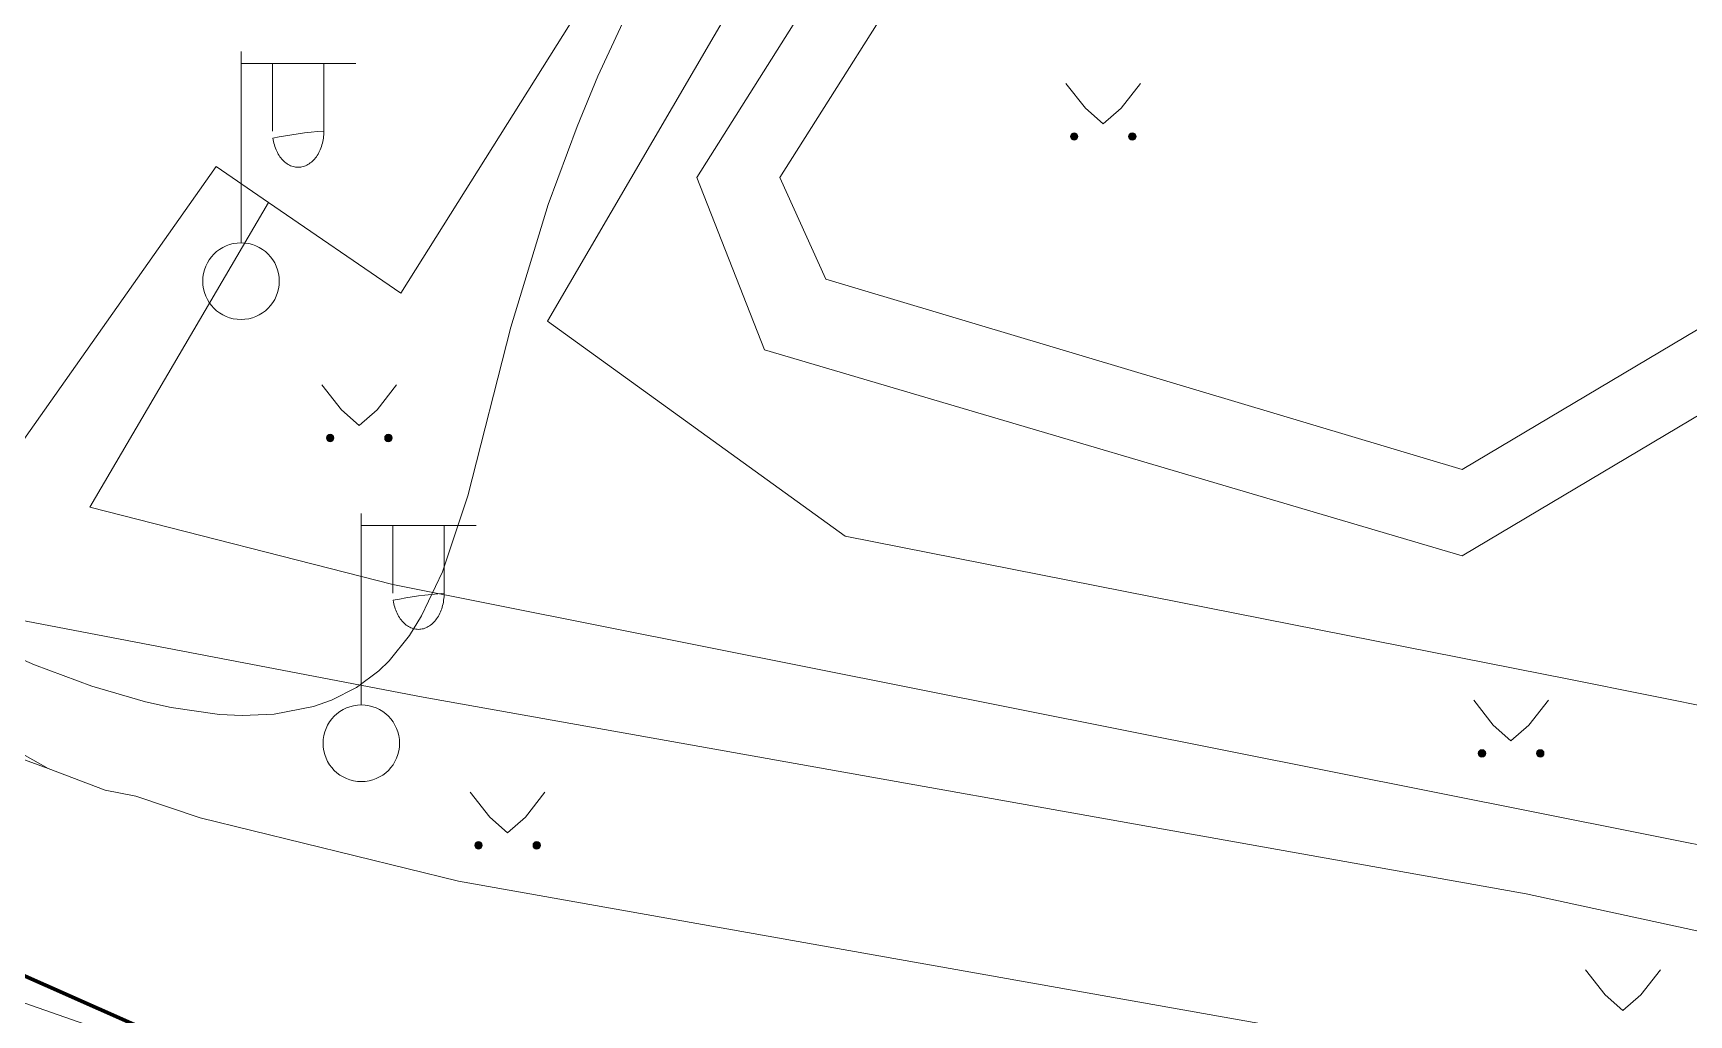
# Model space of a CAD drawing. Extents: x 1000 to 4000, y -5000 to -1000.
# Drawn here: x 1460.83 to 1504.07, y -4599.43 to -4573.79 of the extents above; entities that cross this region are included whole.
import ezdxf

# ---------------------------------------------------------------- set-up
doc = ezdxf.new("R2010")
doc.units = 0
doc.header["$MEASUREMENT"] = 0
for name, color, linetype in [('границы команд_1', 10, 'CONTINUOUS'), ('СЛОЙ_11', 7, 'CONTINUOUS'), ('СЛОЙ_24', 7, 'CONTINUOUS'), ('СЛОЙ_3', 7, 'CONTINUOUS'), ('СЛОЙ_41', 7, 'CONTINUOUS'), ('СЛОЙ_50', 7, 'CONTINUOUS'), ('СЛОЙ_51', 7, 'CONTINUOUS'), ('СЛОЙ_52', 7, 'CONTINUOUS')]:
    doc.layers.add(name, color=color, linetype=linetype)

msp = doc.modelspace()

# ---------------------------------------------------------------- linework, layer by layer
at = {"layer": 'границы команд_1', "color": 6, "lineweight": 100}
msp.add_lwpolyline([(1232.111, -4386.007), (1363.196, -4532.866), (1381.723, -4552.503), (1403.927, -4569.932), (1443.727, -4590.948), (1468.129, -4601.74), (1562.694, -4618.098), (1653.409, -4634.074), (1688.722, -4638.313), (1704.485, -4638.313), (1722.793, -4634.02), (1760.924, -4607.283), (1770.05, -4590.328), (1775.59, -4571.416), (1777.872, -4554.135), (1774.938, -4530.659), (1770.702, -4517.779), (1633.084, -4319.391), (1619.805, -4295.078), (1612.961, -4276.819), (1612.961, -4259.864)], dxfattribs=at)
at = {"layer": 'СЛОЙ_11', "color": 253, "linetype": 'Continuous', "lineweight": 0}
for p, q in [((1487.943, -4557.895), (1474.262, -4581.311)), ((1474.262, -4581.311), (1482.037, -4586.931))]:
    msp.add_line(p, q, dxfattribs=at)
msp.add_lwpolyline([(1482.037, -4586.931), (1500.976, -4590.672), (1538.842, -4598.279)], dxfattribs=at)
at = {"layer": 'СЛОЙ_24', "color": 253, "linetype": 'Continuous', "lineweight": 0}
for points in [[(1497.202, -4537.996), (1470.431, -4580.58), (1466.984, -4578.217)], [(1490.764, -4557.572), (1478.162, -4577.564), (1479.928, -4582.061), (1498.148, -4587.44), (1515.011, -4577.414)], [(1492.369, -4558.535), (1480.329, -4577.564), (1481.533, -4580.214), (1498.148, -4585.192), (1510.429, -4577.885), (1512.676, -4576.199), (1513.8, -4573.951), (1504.489, -4567.929)], [(1466.984, -4578.217), (1465.613, -4577.277), (1459.5, -4585.934), (1458.417, -4588.725)], [(1462.315, -4586.172), (1466.984, -4578.217)], [(1462.315, -4586.172), (1470.225, -4588.189), (1527.289, -4599.573), (1565.409, -4607.795)], [(1458.417, -4588.725), (1471.019, -4591.133), (1499.815, -4596.274), (1537.222, -4604.379), (1552.693, -4607.8), (1559.335, -4609.118)], [(1461.226, -4593), (1460.022, -4592.317), (1459.059, -4591.535)], [(1463.514, -4593.723), (1462.711, -4593.562), (1461.226, -4593)], [(1463.514, -4593.723), (1465.199, -4594.285), (1471.943, -4595.936), (1495.902, -4600.197), (1540.101, -4607.711), (1559.014, -4611.061)]]:
    msp.add_lwpolyline(points, dxfattribs=at)
at = {"layer": 'СЛОЙ_3', "color": 253, "linetype": 'Continuous', "lineweight": 0}
for p, q in [((1466.262, -4579.269), (1466.262, -4574.269)), ((1466.262, -4577.269), (1466.262, -4574.269)), ((1466.262, -4574.583), (1469.262, -4574.583)), ((1467.083, -4576.351), (1467.083, -4574.583)), ((1468.425, -4576.351), (1468.425, -4574.583)), ((1469.403, -4591.338), (1469.403, -4586.338)), ((1469.403, -4589.338), (1469.403, -4586.338)), ((1469.403, -4586.652), (1472.403, -4586.652)), ((1470.224, -4588.42), (1470.224, -4586.652)), ((1471.566, -4588.42), (1471.566, -4586.652))]:
    msp.add_line(p, q, dxfattribs=at)
for points in [[(1468.425, -4576.351, -0.035191), (1468.412, -4576.535, -0.036545), (1468.374, -4576.712, -0.03934), (1468.312, -4576.875, -0.0437), (1468.229, -4577.018, -0.049642), (1468.127, -4577.135, -0.056748), (1468.011, -4577.222, -0.0637), (1467.885, -4577.276, -0.068204), (1467.754, -4577.294, -0.068204), (1467.623, -4577.276, -0.0637), (1467.497, -4577.222, -0.056748), (1467.381, -4577.135, -0.049642), (1467.279, -4577.018, -0.0437), (1467.196, -4576.875, -0.03934), (1467.134, -4576.712, -0.036545), (1467.096, -4576.535, -0.035191)], [(1471.566, -4588.42, -0.035191), (1471.553, -4588.604, -0.036545), (1471.515, -4588.781, -0.03934), (1471.453, -4588.944, -0.0437), (1471.37, -4589.087, -0.049642), (1471.268, -4589.204, -0.056748), (1471.152, -4589.291, -0.0637), (1471.026, -4589.345, -0.068204), (1470.895, -4589.363, -0.068204), (1470.764, -4589.345, -0.0637), (1470.638, -4589.291, -0.056748), (1470.522, -4589.204, -0.049642), (1470.42, -4589.087, -0.0437), (1470.337, -4588.944, -0.03934), (1470.275, -4588.781, -0.036545), (1470.237, -4588.604, -0.035191)]]:
    msp.add_lwpolyline(points, format="xyb", close=True, dxfattribs=at)
for centre in [(1466.262, -4580.269), (1469.403, -4592.338)]:
    msp.add_circle(centre, 1, dxfattribs=at)
at = {"layer": 'СЛОЙ_41', "color": 253, "linetype": 'Continuous', "lineweight": 0}
for p, q in [((1487.802, -4575.103), (1488.312, -4575.753)), ((1489.752, -4575.103), (1489.242, -4575.753)), ((1488.312, -4575.753), (1488.772, -4576.163)), ((1489.242, -4575.753), (1488.772, -4576.163)), ((1468.376, -4582.978), (1468.886, -4583.628)), ((1470.326, -4582.978), (1469.816, -4583.628)), ((1468.886, -4583.628), (1469.346, -4584.038)), ((1469.816, -4583.628), (1469.346, -4584.038)), ((1498.451, -4591.215), (1498.961, -4591.865)), ((1500.401, -4591.215), (1499.891, -4591.865)), ((1498.961, -4591.865), (1499.421, -4592.275)), ((1499.891, -4591.865), (1499.421, -4592.275)), ((1472.249, -4593.617), (1472.759, -4594.267)), ((1474.199, -4593.617), (1473.689, -4594.267)), ((1472.759, -4594.267), (1473.219, -4594.677)), ((1473.689, -4594.267), (1473.219, -4594.677)), ((1501.372, -4598.257), (1501.882, -4598.907)), ((1503.322, -4598.257), (1502.812, -4598.907)), ((1501.882, -4598.907), (1502.342, -4599.317)), ((1502.812, -4598.907), (1502.342, -4599.317))]:
    msp.add_line(p, q, dxfattribs=at)
for centre in [(1488.016, -4576.491), (1489.537, -4576.491), (1468.59, -4584.366), (1470.111, -4584.366), (1498.665, -4592.603), (1500.186, -4592.603), (1472.463, -4595.005), (1473.984, -4595.005)]:
    msp.add_circle(centre, 0.0976, dxfattribs=at)
for points in [[(1487.92, -4576.51), (1487.918, -4576.491), (1487.92, -4576.472)], [(1487.925, -4576.528), (1487.92, -4576.472), (1487.925, -4576.454)], [(1487.92, -4576.51), (1487.92, -4576.472), (1487.925, -4576.528)], [(1487.934, -4576.545), (1487.925, -4576.454), (1487.934, -4576.437)], [(1487.925, -4576.528), (1487.925, -4576.454), (1487.934, -4576.545)], [(1487.947, -4576.56), (1487.934, -4576.437), (1487.947, -4576.422)], [(1487.934, -4576.545), (1487.934, -4576.437), (1487.947, -4576.56)], [(1487.961, -4576.572), (1487.947, -4576.422), (1487.961, -4576.41)], [(1487.947, -4576.56), (1487.947, -4576.422), (1487.961, -4576.572)], [(1487.978, -4576.581), (1487.961, -4576.41), (1487.978, -4576.401)], [(1487.961, -4576.572), (1487.961, -4576.41), (1487.978, -4576.581)], [(1487.997, -4576.587), (1487.978, -4576.401), (1487.997, -4576.395)], [(1487.978, -4576.581), (1487.978, -4576.401), (1487.997, -4576.587)], [(1488.016, -4576.589), (1487.997, -4576.395), (1488.016, -4576.393)], [(1487.997, -4576.587), (1487.997, -4576.395), (1488.016, -4576.589)], [(1489.441, -4576.51), (1489.439, -4576.491), (1489.441, -4576.472)], [(1489.446, -4576.528), (1489.441, -4576.472), (1489.446, -4576.454)], [(1489.441, -4576.51), (1489.441, -4576.472), (1489.446, -4576.528)], [(1489.455, -4576.545), (1489.446, -4576.454), (1489.455, -4576.437)], [(1489.446, -4576.528), (1489.446, -4576.454), (1489.455, -4576.545)], [(1489.468, -4576.56), (1489.455, -4576.437), (1489.468, -4576.422)], [(1489.455, -4576.545), (1489.455, -4576.437), (1489.468, -4576.56)], [(1489.482, -4576.572), (1489.468, -4576.422), (1489.482, -4576.41)], [(1489.468, -4576.56), (1489.468, -4576.422), (1489.482, -4576.572)], [(1489.499, -4576.581), (1489.482, -4576.41), (1489.499, -4576.401)], [(1489.482, -4576.572), (1489.482, -4576.41), (1489.499, -4576.581)], [(1489.518, -4576.587), (1489.499, -4576.401), (1489.518, -4576.395)], [(1489.499, -4576.581), (1489.499, -4576.401), (1489.518, -4576.587)], [(1489.537, -4576.589), (1489.518, -4576.395), (1489.537, -4576.393)], [(1489.518, -4576.587), (1489.518, -4576.395), (1489.537, -4576.589)], [(1468.494, -4584.385), (1468.492, -4584.366), (1468.494, -4584.347)], [(1468.499, -4584.403), (1468.494, -4584.347), (1468.499, -4584.329)], [(1468.494, -4584.385), (1468.494, -4584.347), (1468.499, -4584.403)], [(1468.508, -4584.42), (1468.499, -4584.329), (1468.508, -4584.312)], [(1468.499, -4584.403), (1468.499, -4584.329), (1468.508, -4584.42)], [(1468.521, -4584.435), (1468.508, -4584.312), (1468.521, -4584.297)], [(1468.508, -4584.42), (1468.508, -4584.312), (1468.521, -4584.435)], [(1468.535, -4584.447), (1468.521, -4584.297), (1468.535, -4584.285)], [(1468.521, -4584.435), (1468.521, -4584.297), (1468.535, -4584.447)], [(1468.552, -4584.456), (1468.535, -4584.285), (1468.552, -4584.276)], [(1468.535, -4584.447), (1468.535, -4584.285), (1468.552, -4584.456)], [(1468.571, -4584.462), (1468.552, -4584.276), (1468.571, -4584.27)], [(1468.552, -4584.456), (1468.552, -4584.276), (1468.571, -4584.462)], [(1468.59, -4584.464), (1468.571, -4584.27), (1468.59, -4584.268)], [(1468.571, -4584.462), (1468.571, -4584.27), (1468.59, -4584.464)], [(1470.015, -4584.385), (1470.013, -4584.366), (1470.015, -4584.347)], [(1470.02, -4584.403), (1470.015, -4584.347), (1470.02, -4584.329)], [(1470.015, -4584.385), (1470.015, -4584.347), (1470.02, -4584.403)], [(1470.029, -4584.42), (1470.02, -4584.329), (1470.029, -4584.312)], [(1470.02, -4584.403), (1470.02, -4584.329), (1470.029, -4584.42)], [(1470.042, -4584.435), (1470.029, -4584.312), (1470.042, -4584.297)], [(1470.029, -4584.42), (1470.029, -4584.312), (1470.042, -4584.435)], [(1470.056, -4584.447), (1470.042, -4584.297), (1470.056, -4584.285)], [(1470.042, -4584.435), (1470.042, -4584.297), (1470.056, -4584.447)], [(1470.073, -4584.456), (1470.056, -4584.285), (1470.073, -4584.276)], [(1470.056, -4584.447), (1470.056, -4584.285), (1470.073, -4584.456)], [(1470.092, -4584.462), (1470.073, -4584.276), (1470.092, -4584.27)], [(1470.073, -4584.456), (1470.073, -4584.276), (1470.092, -4584.462)], [(1470.111, -4584.464), (1470.092, -4584.27), (1470.111, -4584.268)], [(1470.092, -4584.462), (1470.092, -4584.27), (1470.111, -4584.464)], [(1498.569, -4592.622), (1498.567, -4592.603), (1498.569, -4592.584)], [(1498.574, -4592.64), (1498.569, -4592.584), (1498.574, -4592.566)], [(1498.569, -4592.622), (1498.569, -4592.584), (1498.574, -4592.64)], [(1498.583, -4592.657), (1498.574, -4592.566), (1498.583, -4592.549)], [(1498.574, -4592.64), (1498.574, -4592.566), (1498.583, -4592.657)], [(1498.596, -4592.672), (1498.583, -4592.549), (1498.596, -4592.534)], [(1498.583, -4592.657), (1498.583, -4592.549), (1498.596, -4592.672)], [(1498.61, -4592.684), (1498.596, -4592.534), (1498.61, -4592.522)], [(1498.596, -4592.672), (1498.596, -4592.534), (1498.61, -4592.684)], [(1498.627, -4592.693), (1498.61, -4592.522), (1498.627, -4592.513)], [(1498.61, -4592.684), (1498.61, -4592.522), (1498.627, -4592.693)], [(1498.646, -4592.699), (1498.627, -4592.513), (1498.646, -4592.507)], [(1498.627, -4592.693), (1498.627, -4592.513), (1498.646, -4592.699)], [(1498.665, -4592.701), (1498.646, -4592.507), (1498.665, -4592.505)], [(1498.646, -4592.699), (1498.646, -4592.507), (1498.665, -4592.701)], [(1500.09, -4592.622), (1500.088, -4592.603), (1500.09, -4592.584)], [(1500.095, -4592.64), (1500.09, -4592.584), (1500.095, -4592.566)], [(1500.09, -4592.622), (1500.09, -4592.584), (1500.095, -4592.64)], [(1500.104, -4592.657), (1500.095, -4592.566), (1500.104, -4592.549)], [(1500.095, -4592.64), (1500.095, -4592.566), (1500.104, -4592.657)], [(1500.117, -4592.672), (1500.104, -4592.549), (1500.117, -4592.534)], [(1500.104, -4592.657), (1500.104, -4592.549), (1500.117, -4592.672)], [(1500.131, -4592.684), (1500.117, -4592.534), (1500.131, -4592.522)], [(1500.117, -4592.672), (1500.117, -4592.534), (1500.131, -4592.684)], [(1500.148, -4592.693), (1500.131, -4592.522), (1500.148, -4592.513)], [(1500.131, -4592.684), (1500.131, -4592.522), (1500.148, -4592.693)], [(1500.167, -4592.699), (1500.148, -4592.513), (1500.167, -4592.507)], [(1500.148, -4592.693), (1500.148, -4592.513), (1500.167, -4592.699)], [(1500.186, -4592.701), (1500.167, -4592.507), (1500.186, -4592.505)], [(1500.167, -4592.699), (1500.167, -4592.507), (1500.186, -4592.701)], [(1472.367, -4595.024), (1472.365, -4595.005), (1472.367, -4594.986)], [(1472.372, -4595.042), (1472.367, -4594.986), (1472.372, -4594.968)], [(1472.367, -4595.024), (1472.367, -4594.986), (1472.372, -4595.042)], [(1472.381, -4595.059), (1472.372, -4594.968), (1472.381, -4594.951)], [(1472.372, -4595.042), (1472.372, -4594.968), (1472.381, -4595.059)], [(1472.394, -4595.074), (1472.381, -4594.951), (1472.394, -4594.936)], [(1472.381, -4595.059), (1472.381, -4594.951), (1472.394, -4595.074)], [(1472.408, -4595.086), (1472.394, -4594.936), (1472.408, -4594.924)], [(1472.394, -4595.074), (1472.394, -4594.936), (1472.408, -4595.086)], [(1472.425, -4595.095), (1472.408, -4594.924), (1472.425, -4594.915)], [(1472.408, -4595.086), (1472.408, -4594.924), (1472.425, -4595.095)], [(1472.444, -4595.101), (1472.425, -4594.915), (1472.444, -4594.909)], [(1472.425, -4595.095), (1472.425, -4594.915), (1472.444, -4595.101)], [(1472.463, -4595.103), (1472.444, -4594.909), (1472.463, -4594.907)], [(1472.444, -4595.101), (1472.444, -4594.909), (1472.463, -4595.103)], [(1473.888, -4595.024), (1473.886, -4595.005), (1473.888, -4594.986)], [(1473.893, -4595.042), (1473.888, -4594.986), (1473.893, -4594.968)], [(1473.888, -4595.024), (1473.888, -4594.986), (1473.893, -4595.042)], [(1473.902, -4595.059), (1473.893, -4594.968), (1473.902, -4594.951)], [(1473.893, -4595.042), (1473.893, -4594.968), (1473.902, -4595.059)], [(1473.915, -4595.074), (1473.902, -4594.951), (1473.915, -4594.936)], [(1473.902, -4595.059), (1473.902, -4594.951), (1473.915, -4595.074)], [(1473.929, -4595.086), (1473.915, -4594.936), (1473.929, -4594.924)], [(1473.915, -4595.074), (1473.915, -4594.936), (1473.929, -4595.086)], [(1473.946, -4595.095), (1473.929, -4594.924), (1473.946, -4594.915)], [(1473.929, -4595.086), (1473.929, -4594.924), (1473.946, -4595.095)], [(1473.965, -4595.101), (1473.946, -4594.915), (1473.965, -4594.909)], [(1473.946, -4595.095), (1473.946, -4594.915), (1473.965, -4595.101)], [(1473.984, -4595.103), (1473.965, -4594.909), (1473.984, -4594.907)], [(1473.965, -4595.101), (1473.965, -4594.909), (1473.984, -4595.103)]]:
    msp.add_solid(points, dxfattribs=at)
at = {"layer": 'СЛОЙ_41', "color": 253, "linetype": 'Continuous', "lineweight": 0, "extrusion": (0, 0, -1)}
for points in [[(-1488.016, -4576.589), (-1488.016, -4576.393), (-1488.035, -4576.587)], [(-1488.035, -4576.587), (-1488.016, -4576.393), (-1488.035, -4576.395)], [(-1488.035, -4576.587), (-1488.035, -4576.395), (-1488.053, -4576.581)], [(-1488.053, -4576.581), (-1488.035, -4576.395), (-1488.053, -4576.401)], [(-1488.053, -4576.581), (-1488.053, -4576.401), (-1488.07, -4576.572)], [(-1488.07, -4576.572), (-1488.053, -4576.401), (-1488.07, -4576.41)], [(-1488.07, -4576.572), (-1488.07, -4576.41), (-1488.085, -4576.56)], [(-1488.085, -4576.56), (-1488.07, -4576.41), (-1488.085, -4576.422)], [(-1488.085, -4576.56), (-1488.085, -4576.422), (-1488.097, -4576.545)], [(-1488.097, -4576.545), (-1488.085, -4576.422), (-1488.097, -4576.437)], [(-1488.097, -4576.545), (-1488.097, -4576.437), (-1488.106, -4576.528)], [(-1488.106, -4576.528), (-1488.097, -4576.437), (-1488.106, -4576.454)], [(-1488.106, -4576.528), (-1488.106, -4576.454), (-1488.111, -4576.51)], [(-1488.111, -4576.51), (-1488.106, -4576.454), (-1488.111, -4576.472)], [(-1488.111, -4576.51), (-1488.111, -4576.472), (-1488.113, -4576.491)], [(-1489.537, -4576.589), (-1489.537, -4576.393), (-1489.556, -4576.587)], [(-1489.556, -4576.587), (-1489.537, -4576.393), (-1489.556, -4576.395)], [(-1489.556, -4576.587), (-1489.556, -4576.395), (-1489.574, -4576.581)], [(-1489.574, -4576.581), (-1489.556, -4576.395), (-1489.574, -4576.401)], [(-1489.574, -4576.581), (-1489.574, -4576.401), (-1489.591, -4576.572)], [(-1489.591, -4576.572), (-1489.574, -4576.401), (-1489.591, -4576.41)], [(-1489.591, -4576.572), (-1489.591, -4576.41), (-1489.606, -4576.56)], [(-1489.606, -4576.56), (-1489.591, -4576.41), (-1489.606, -4576.422)], [(-1489.606, -4576.56), (-1489.606, -4576.422), (-1489.618, -4576.545)], [(-1489.618, -4576.545), (-1489.606, -4576.422), (-1489.618, -4576.437)], [(-1489.618, -4576.545), (-1489.618, -4576.437), (-1489.627, -4576.528)], [(-1489.627, -4576.528), (-1489.618, -4576.437), (-1489.627, -4576.454)], [(-1489.627, -4576.528), (-1489.627, -4576.454), (-1489.632, -4576.51)], [(-1489.632, -4576.51), (-1489.627, -4576.454), (-1489.632, -4576.472)], [(-1489.632, -4576.51), (-1489.632, -4576.472), (-1489.634, -4576.491)], [(-1468.59, -4584.464), (-1468.59, -4584.268), (-1468.609, -4584.462)], [(-1468.609, -4584.462), (-1468.59, -4584.268), (-1468.609, -4584.27)], [(-1468.609, -4584.462), (-1468.609, -4584.27), (-1468.627, -4584.456)], [(-1468.627, -4584.456), (-1468.609, -4584.27), (-1468.627, -4584.276)], [(-1468.627, -4584.456), (-1468.627, -4584.276), (-1468.644, -4584.447)], [(-1468.644, -4584.447), (-1468.627, -4584.276), (-1468.644, -4584.285)], [(-1468.644, -4584.447), (-1468.644, -4584.285), (-1468.659, -4584.435)], [(-1468.659, -4584.435), (-1468.644, -4584.285), (-1468.659, -4584.297)], [(-1468.659, -4584.435), (-1468.659, -4584.297), (-1468.671, -4584.42)], [(-1468.671, -4584.42), (-1468.659, -4584.297), (-1468.671, -4584.312)], [(-1468.671, -4584.42), (-1468.671, -4584.312), (-1468.68, -4584.403)], [(-1468.68, -4584.403), (-1468.671, -4584.312), (-1468.68, -4584.329)], [(-1468.68, -4584.403), (-1468.68, -4584.329), (-1468.685, -4584.385)], [(-1468.685, -4584.385), (-1468.68, -4584.329), (-1468.685, -4584.347)], [(-1468.685, -4584.385), (-1468.685, -4584.347), (-1468.687, -4584.366)], [(-1470.111, -4584.464), (-1470.111, -4584.268), (-1470.13, -4584.462)], [(-1470.13, -4584.462), (-1470.111, -4584.268), (-1470.13, -4584.27)], [(-1470.13, -4584.462), (-1470.13, -4584.27), (-1470.148, -4584.456)], [(-1470.148, -4584.456), (-1470.13, -4584.27), (-1470.148, -4584.276)], [(-1470.148, -4584.456), (-1470.148, -4584.276), (-1470.165, -4584.447)], [(-1470.165, -4584.447), (-1470.148, -4584.276), (-1470.165, -4584.285)], [(-1470.165, -4584.447), (-1470.165, -4584.285), (-1470.18, -4584.435)], [(-1470.18, -4584.435), (-1470.165, -4584.285), (-1470.18, -4584.297)], [(-1470.18, -4584.435), (-1470.18, -4584.297), (-1470.192, -4584.42)], [(-1470.192, -4584.42), (-1470.18, -4584.297), (-1470.192, -4584.312)], [(-1470.192, -4584.42), (-1470.192, -4584.312), (-1470.201, -4584.403)], [(-1470.201, -4584.403), (-1470.192, -4584.312), (-1470.201, -4584.329)], [(-1470.201, -4584.403), (-1470.201, -4584.329), (-1470.206, -4584.385)], [(-1470.206, -4584.385), (-1470.201, -4584.329), (-1470.206, -4584.347)], [(-1470.206, -4584.385), (-1470.206, -4584.347), (-1470.208, -4584.366)], [(-1498.665, -4592.701), (-1498.665, -4592.505), (-1498.684, -4592.699)], [(-1498.684, -4592.699), (-1498.665, -4592.505), (-1498.684, -4592.507)], [(-1498.684, -4592.699), (-1498.684, -4592.507), (-1498.702, -4592.693)], [(-1498.702, -4592.693), (-1498.684, -4592.507), (-1498.702, -4592.513)], [(-1498.702, -4592.693), (-1498.702, -4592.513), (-1498.719, -4592.684)], [(-1498.719, -4592.684), (-1498.702, -4592.513), (-1498.719, -4592.522)], [(-1498.719, -4592.684), (-1498.719, -4592.522), (-1498.734, -4592.672)], [(-1498.734, -4592.672), (-1498.719, -4592.522), (-1498.734, -4592.534)], [(-1498.734, -4592.672), (-1498.734, -4592.534), (-1498.746, -4592.657)], [(-1498.746, -4592.657), (-1498.734, -4592.534), (-1498.746, -4592.549)], [(-1498.746, -4592.657), (-1498.746, -4592.549), (-1498.755, -4592.64)], [(-1498.755, -4592.64), (-1498.746, -4592.549), (-1498.755, -4592.566)], [(-1498.755, -4592.64), (-1498.755, -4592.566), (-1498.76, -4592.622)], [(-1498.76, -4592.622), (-1498.755, -4592.566), (-1498.76, -4592.584)], [(-1498.76, -4592.622), (-1498.76, -4592.584), (-1498.762, -4592.603)], [(-1500.186, -4592.701), (-1500.186, -4592.505), (-1500.205, -4592.699)], [(-1500.205, -4592.699), (-1500.186, -4592.505), (-1500.205, -4592.507)], [(-1500.205, -4592.699), (-1500.205, -4592.507), (-1500.223, -4592.693)], [(-1500.223, -4592.693), (-1500.205, -4592.507), (-1500.223, -4592.513)], [(-1500.223, -4592.693), (-1500.223, -4592.513), (-1500.24, -4592.684)], [(-1500.24, -4592.684), (-1500.223, -4592.513), (-1500.24, -4592.522)], [(-1500.24, -4592.684), (-1500.24, -4592.522), (-1500.255, -4592.672)], [(-1500.255, -4592.672), (-1500.24, -4592.522), (-1500.255, -4592.534)], [(-1500.255, -4592.672), (-1500.255, -4592.534), (-1500.267, -4592.657)], [(-1500.267, -4592.657), (-1500.255, -4592.534), (-1500.267, -4592.549)], [(-1500.267, -4592.657), (-1500.267, -4592.549), (-1500.276, -4592.64)], [(-1500.276, -4592.64), (-1500.267, -4592.549), (-1500.276, -4592.566)], [(-1500.276, -4592.64), (-1500.276, -4592.566), (-1500.281, -4592.622)], [(-1500.281, -4592.622), (-1500.276, -4592.566), (-1500.281, -4592.584)], [(-1500.281, -4592.622), (-1500.281, -4592.584), (-1500.283, -4592.603)], [(-1472.463, -4595.103), (-1472.463, -4594.907), (-1472.482, -4595.101)], [(-1472.482, -4595.101), (-1472.463, -4594.907), (-1472.482, -4594.909)], [(-1472.482, -4595.101), (-1472.482, -4594.909), (-1472.5, -4595.095)], [(-1472.5, -4595.095), (-1472.482, -4594.909), (-1472.5, -4594.915)], [(-1472.5, -4595.095), (-1472.5, -4594.915), (-1472.517, -4595.086)], [(-1472.517, -4595.086), (-1472.5, -4594.915), (-1472.517, -4594.924)], [(-1472.517, -4595.086), (-1472.517, -4594.924), (-1472.532, -4595.074)], [(-1472.532, -4595.074), (-1472.517, -4594.924), (-1472.532, -4594.936)], [(-1472.532, -4595.074), (-1472.532, -4594.936), (-1472.544, -4595.059)], [(-1472.544, -4595.059), (-1472.532, -4594.936), (-1472.544, -4594.951)], [(-1472.544, -4595.059), (-1472.544, -4594.951), (-1472.553, -4595.042)], [(-1472.553, -4595.042), (-1472.544, -4594.951), (-1472.553, -4594.968)], [(-1472.553, -4595.042), (-1472.553, -4594.968), (-1472.558, -4595.024)], [(-1472.558, -4595.024), (-1472.553, -4594.968), (-1472.558, -4594.986)], [(-1472.558, -4595.024), (-1472.558, -4594.986), (-1472.56, -4595.005)], [(-1473.984, -4595.103), (-1473.984, -4594.907), (-1474.003, -4595.101)], [(-1474.003, -4595.101), (-1473.984, -4594.907), (-1474.003, -4594.909)], [(-1474.003, -4595.101), (-1474.003, -4594.909), (-1474.021, -4595.095)], [(-1474.021, -4595.095), (-1474.003, -4594.909), (-1474.021, -4594.915)], [(-1474.021, -4595.095), (-1474.021, -4594.915), (-1474.038, -4595.086)], [(-1474.038, -4595.086), (-1474.021, -4594.915), (-1474.038, -4594.924)], [(-1474.038, -4595.086), (-1474.038, -4594.924), (-1474.053, -4595.074)], [(-1474.053, -4595.074), (-1474.038, -4594.924), (-1474.053, -4594.936)], [(-1474.053, -4595.074), (-1474.053, -4594.936), (-1474.065, -4595.059)], [(-1474.065, -4595.059), (-1474.053, -4594.936), (-1474.065, -4594.951)], [(-1474.065, -4595.059), (-1474.065, -4594.951), (-1474.074, -4595.042)], [(-1474.074, -4595.042), (-1474.065, -4594.951), (-1474.074, -4594.968)], [(-1474.074, -4595.042), (-1474.074, -4594.968), (-1474.079, -4595.024)], [(-1474.079, -4595.024), (-1474.074, -4594.968), (-1474.079, -4594.986)], [(-1474.079, -4595.024), (-1474.079, -4594.986), (-1474.081, -4595.005)]]:
    msp.add_solid(points, dxfattribs=at)
at = {"layer": 'СЛОЙ_50', "color": 253, "linetype": 'Continuous', "lineweight": 0}
msp.add_lwpolyline([(1459.827, -4589.839), (1460.871, -4590.288), (1462.366, -4590.845), (1463.77, -4591.256), (1464.437, -4591.404), (1465.697, -4591.583), (1466.289, -4591.612), (1467.128, -4591.577), (1468.153, -4591.38), (1468.623, -4591.215), (1469.276, -4590.883), (1469.861, -4590.446), (1470.129, -4590.188), (1470.661, -4589.522), (1470.975, -4589.013), (1471.519, -4587.861), (1472.182, -4585.873), (1473.304, -4581.472), (1474.283, -4578.268), (1475.037, -4576.231), (1475.582, -4574.913), (1476.762, -4572.366)], dxfattribs=at)
at = {"layer": 'СЛОЙ_51', "color": 253, "linetype": 'Continuous', "lineweight": 0}
msp.add_lwpolyline([(1324.307, -4490.488), (1379.939, -4551.266), (1400.471, -4567.243), (1446.75, -4594.306), (1468.129, -4601.74), (1607.618, -4625.869), (1673.126, -4637.607), (1701.934, -4638.911), (1722.793, -4634.02), (1737.133, -4625.869), (1760.924, -4607.283), (1770.05, -4590.328), (1775.59, -4571.416), (1777.872, -4554.135), (1774.938, -4530.659), (1770.702, -4517.779), (1750.495, -4486.803), (1663.803, -4365.508), (1637.079, -4326.707), (1619.805, -4295.078), (1612.961, -4276.819), (1611.332, -4259.864)], dxfattribs=at)
at = {"layer": 'СЛОЙ_52', "color": 253, "linetype": 'Continuous', "lineweight": 0}
msp.add_line((1446.632, -4587.668), (1461.226, -4593), dxfattribs=at)

doc.saveas('drawing.dxf')
